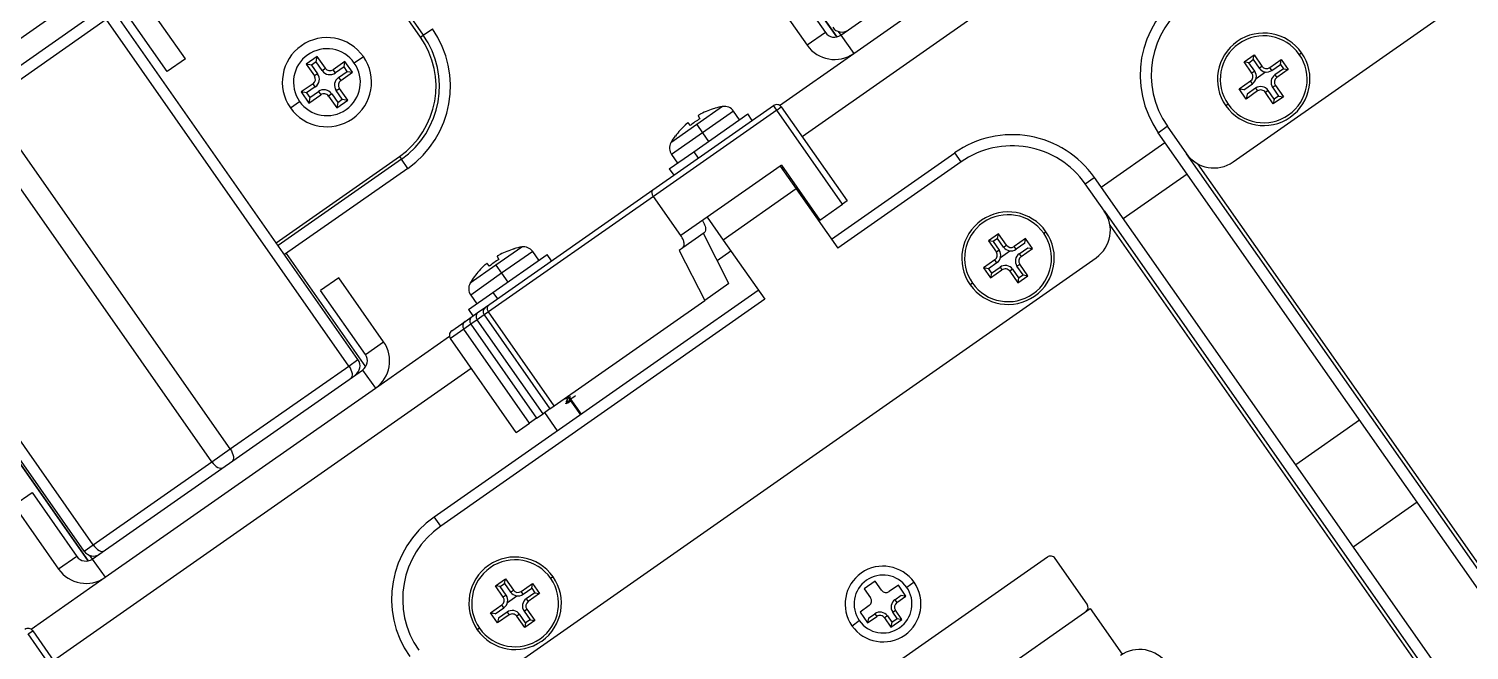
# Model space of a CAD drawing. Header units: millimetres. Extents: x 152904052 to 153933663, y 538271515 to 539240469.
# Drawn here: x 153347489.8 to 153347619, y 538943023.8 to 538943079.6 of the extents above; entities that cross this region are included whole.
import ezdxf

# ---------------------------------------------------------------- set-up
doc = ezdxf.new("R2010")
doc.units = ezdxf.units.MM
doc.layers.add('POWR', color=5, linetype='Continuous')

msp = doc.modelspace()

# ---------------------------------------------------------------- linework, layer by layer
at = {"layer": 'POWR', "color": 7}
for p, q in [((153347494.21, 538943123.23), (153347525.18, 538943079)), ((153347524.94, 538943078.83), (153347494.72, 538943121.99)), ((153347597.85, 538943067.62), (153347648.43, 538943103.04)), ((153347559.17, 538943069.9), (153347596.66, 538943096.15)), ((153347562.66, 538943079), (153347586.91, 538943095.98)), ((153347563.81, 538943077.36), (153347588.06, 538943094.34)), ((153347555.17, 538943089.01), (153347562.29, 538943078.84)), ((153347562.29, 538943078.84), (153347555.17, 538943089.01)), ((153347555.62, 538943083.83), (153347559.63, 538943078.1)), ((153347557.26, 538943084.98), (153347561.27, 538943079.24)), ((153347471.24, 538943066.25), (153347495.81, 538943083.46)), ((153347503.84, 538943076.88), (153347499.83, 538943082.61)), ((153347496.8, 538943081.71), (153347472.55, 538943064.73)), ((153347502.21, 538943075.73), (153347498.19, 538943081.46)), ((153347486.07, 538943072.97), (153347496.72, 538943080.43)), ((153347518.51, 538943049.3), (153347496.72, 538943080.43)), ((153347519.33, 538943049.88), (153347497.54, 538943081)), ((153347524.94, 538943078.83), (153347525.18, 538943079)), ((153347525.18, 538943079), (153347526, 538943079.57)), ((153347561.27, 538943079.24), (153347559.63, 538943078.1)), ((153347562.67, 538943079), (153347562.45, 538943079.32)), ((153347562.66, 538943079), (153347563.81, 538943077.36)), ((153347557.16, 538943072.7), (153347563.81, 538943077.36)), ((153347603.79, 538943077.27), (153347604, 538943077.42)), ((153347503.84, 538943076.88), (153347502.21, 538943075.73)), ((153347515.66, 538943077.09), (153347514.67, 538943076.4)), ((153347514.67, 538943076.4), (153347515.42, 538943075.34)), ((153347515.16, 538943076.32), (153347514.67, 538943076.4)), ((153347515.57, 538943076.6), (153347515.16, 538943076.32)), ((153347515.16, 538943076.32), (153347515.71, 538943075.54)), ((153347515.57, 538943076.6), (153347515.66, 538943077.09)), ((153347516.12, 538943075.82), (153347515.57, 538943076.6)), ((153347516.4, 538943076.03), (153347515.66, 538943077.09)), ((153347516.12, 538943075.82), (153347516.4, 538943076.03)), ((153347518.16, 538943076.65), (153347517.1, 538943075.9)), ((153347518.08, 538943076.16), (153347517.3, 538943075.62)), ((153347518.08, 538943076.16), (153347518.16, 538943076.65)), ((153347518.36, 538943075.75), (153347518.08, 538943076.16)), ((153347518.85, 538943075.67), (153347518.16, 538943076.65)), ((153347519.82, 538943077.07), (153347519, 538943076.5)), ((153347598.83, 538943076.61), (153347599.73, 538943077.24)), ((153347599.25, 538943076.53), (153347598.83, 538943076.61)), ((153347599.54, 538943075.58), (153347598.83, 538943076.61)), ((153347599.25, 538943076.53), (153347599.65, 538943076.81)), ((153347599.79, 538943075.76), (153347599.25, 538943076.53)), ((153347599.65, 538943076.81), (153347599.73, 538943077.24)), ((153347599.65, 538943076.81), (153347600.19, 538943076.04)), ((153347599.73, 538943077.24), (153347600.44, 538943076.21)), ((153347600.19, 538943076.04), (153347600.44, 538943076.21)), ((153347601.14, 538943076.09), (153347602.16, 538943076.81)), ((153347601.32, 538943075.84), (153347601.14, 538943076.09)), ((153347601.32, 538943075.84), (153347602.09, 538943076.38)), ((153347602.09, 538943076.38), (153347602.16, 538943076.81)), ((153347602.09, 538943076.38), (153347602.37, 538943075.98)), ((153347602.16, 538943076.81), (153347602.8, 538943075.91)), ((153347515.71, 538943075.54), (153347515.42, 538943075.34)), ((153347517.3, 538943075.62), (153347517.1, 538943075.9)), ((153347517.59, 538943075.21), (153347518.36, 538943075.75)), ((153347517.59, 538943075.21), (153347517.79, 538943074.92)), ((153347517.79, 538943074.92), (153347518.85, 538943075.67)), ((153347518.36, 538943075.75), (153347518.85, 538943075.67)), ((153347598.4, 538943074.17), (153347599.42, 538943074.89)), ((153347599.6, 538943074.63), (153347599.42, 538943074.89)), ((153347599.79, 538943075.76), (153347599.54, 538943075.58)), ((153347599.92, 538943075.11), (153347600.76, 538943075.7)), ((153347602.37, 538943075.98), (153347601.6, 538943075.44)), ((153347601.6, 538943075.44), (153347601.77, 538943075.19)), ((153347602.8, 538943075.91), (153347601.77, 538943075.19)), ((153347602.37, 538943075.98), (153347602.8, 538943075.91)), ((153347515.3, 538943074.64), (153347514.23, 538943073.9)), ((153347514.23, 538943073.9), (153347514.92, 538943072.91)), ((153347514.72, 538943073.81), (153347514.23, 538943073.9)), ((153347515.5, 538943074.35), (153347514.72, 538943073.81)), ((153347514.72, 538943073.81), (153347515.01, 538943073.4)), ((153347514.92, 538943072.91), (153347515.99, 538943073.66)), ((153347515.01, 538943073.4), (153347515.78, 538943073.95)), ((153347515.5, 538943074.35), (153347515.3, 538943074.64)), ((153347515.78, 538943073.95), (153347515.99, 538943073.66)), ((153347516.97, 538943073.74), (153347516.68, 538943073.54)), ((153347516.68, 538943073.54), (153347517.43, 538943072.47)), ((153347516.97, 538943073.74), (153347517.51, 538943072.96)), ((153347517.38, 538943074.02), (153347517.66, 538943074.22)), ((153347517.92, 538943073.25), (153347517.38, 538943074.02)), ((153347518.41, 538943073.16), (153347517.66, 538943074.22)), ((153347599.03, 538943073.27), (153347598.4, 538943074.17)), ((153347598.82, 538943074.09), (153347598.4, 538943074.17)), ((153347598.45, 538943074.09), (153347598.54, 538943074.14)), ((153347598.82, 538943074.09), (153347599.6, 538943074.63)), ((153347600.05, 538943073.99), (153347599.03, 538943073.27)), ((153347599.1, 538943073.7), (153347599.03, 538943073.27)), ((153347599.87, 538943074.24), (153347599.1, 538943073.7)), ((153347599.87, 538943074.24), (153347600.05, 538943073.99)), ((153347601, 538943074.04), (153347600.75, 538943073.86)), ((153347601.46, 538943072.84), (153347600.75, 538943073.86)), ((153347601.54, 538943073.27), (153347601, 538943074.04)), ((153347601.4, 538943074.32), (153347601.65, 538943074.49)), ((153347601.4, 538943074.32), (153347601.94, 538943073.54)), ((153347602.37, 538943073.47), (153347601.46, 538943072.84)), ((153347601.94, 538943073.54), (153347601.54, 538943073.27)), ((153347601.65, 538943074.49), (153347602.37, 538943073.47)), ((153347601.94, 538943073.54), (153347602.37, 538943073.47)), ((153347507.86, 538943041.85), (153347486.07, 538943072.97)), ((153347513.27, 538943072.49), (153347514.08, 538943073.06)), ((153347515.01, 538943073.4), (153347514.92, 538943072.91)), ((153347517.43, 538943072.47), (153347518.41, 538943073.16)), ((153347517.51, 538943072.96), (153347517.43, 538943072.47)), ((153347517.51, 538943072.96), (153347517.92, 538943073.25)), ((153347517.92, 538943073.25), (153347518.41, 538943073.16)), ((153347545.8, 538943065.11), (153347556.61, 538943072.68)), ((153347556.9, 538943072.27), (153347545.84, 538943064.53)), ((153347552.05, 538943072.6), (153347549.73, 538943070.97)), ((153347553.03, 538943072.19), (153347550.24, 538943070.24)), ((153347551.34, 538943072.45), (153347551.35, 538943072.43)), ((153347553.57, 538943071.41), (153347553.03, 538943072.19)), ((153347556.9, 538943072.27), (153347556.61, 538943072.68)), ((153347556.9, 538943072.27), (153347557.31, 538943072.56)), ((153347562.81, 538943063.84), (153347556.9, 538943072.27)), ((153347557.31, 538943072.56), (153347563.22, 538943064.12)), ((153347597.4, 538943072.8), (153347597.2, 538943072.66)), ((153347601.54, 538943073.27), (153347601.46, 538943072.84)), ((153347506.22, 538943040.7), (153347484.43, 538943071.83)), ((153347549.73, 538943070.97), (153347547.4, 538943069.35)), ((153347549.16, 538943070.89), (153347548.95, 538943071.13)), ((153347549.46, 538943068.53), (153347554.31, 538943071.93)), ((153347549.73, 538943070.97), (153347550.24, 538943070.24)), ((153347549.84, 538943071.76), (153347550, 538943071.48)), ((153347554.71, 538943071.35), (153347554.31, 538943071.93)), ((153347550.24, 538943070.24), (153347547.46, 538943068.29)), ((153347547.8, 538943069.94), (153347547.79, 538943069.96)), ((153347550.24, 538943070.24), (153347550.79, 538943069.46)), ((153347591.13, 538943070.24), (153347591.95, 538943070.82)), ((153347623.83, 538943023.55), (153347591.13, 538943070.24)), ((153347591.95, 538943070.82), (153347593.67, 538943068.36)), ((153347547.26, 538943066.99), (153347549.46, 538943068.53)), ((153347547.46, 538943068.29), (153347548, 538943067.51)), ((153347549.46, 538943068.53), (153347549.86, 538943067.96)), ((153347561.81, 538943060.7), (153347572.87, 538943068.44)), ((153347573.44, 538943067.62), (153347572.87, 538943068.44)), ((153347586, 538943065.37), (153347591.74, 538943069.38)), ((153347624.65, 538943024.13), (153347593.67, 538943068.36)), ((153347511.99, 538943060.36), (153347523.05, 538943068.1)), ((153347523.22, 538943067.86), (153347512.16, 538943060.12)), ((153347523.79, 538943067.04), (153347512.74, 538943059.3)), ((153347523.05, 538943068.1), (153347523.22, 538943067.86)), ((153347523.79, 538943067.04), (153347523.22, 538943067.86)), ((153347547.26, 538943066.99), (153347547.67, 538943066.42)), ((153347557.22, 538943067.25), (153347550.67, 538943062.66)), ((153347557.32, 538943067.32), (153347557.22, 538943067.25)), ((153347557.22, 538943067.25), (153347558.65, 538943065.2)), ((153347557.32, 538943067.32), (153347560.76, 538943062.4)), ((153347557.49, 538943067.07), (153347557.39, 538943067)), ((153347557.55, 538943066.99), (153347557.49, 538943066.86)), ((153347573.44, 538943067.62), (153347562.38, 538943059.88)), ((153347594.67, 538943067.46), (153347624.89, 538943024.3)), ((153347584.58, 538943065.66), (153347585.4, 538943066.23)), ((153347585.4, 538943066.23), (153347618.09, 538943019.54)), ((153347587.98, 538943062.54), (153347593.72, 538943066.56)), ((153347545.84, 538943064.53), (153347531.03, 538943054.16)), ((153347531.15, 538943054.85), (153347545.8, 538943065.11)), ((153347548.31, 538943061.01), (153347545.84, 538943064.53)), ((153347558.65, 538943065.2), (153347552.1, 538943060.61)), ((153347558.65, 538943065.2), (153347562.38, 538943059.88)), ((153347586.3, 538943063.2), (153347584.58, 538943065.66)), ((153347494.76, 538943032.67), (153347472.96, 538943063.8)), ((153347495.58, 538943033.24), (153347473.78, 538943064.37)), ((153347560.76, 538943062.4), (153347562.81, 538943063.84)), ((153347563.22, 538943064.12), (153347562.81, 538943063.84)), ((153347586.3, 538943063.2), (153347617.27, 538943018.96)), ((153347550.67, 538943062.66), (153347548.31, 538943061.01)), ((153347550.67, 538943062.66), (153347552.1, 538943060.61)), ((153347560.76, 538943062.4), (153347560.66, 538943062.33)), ((153347617.03, 538943018.79), (153347586.81, 538943061.95)), ((153347550.4, 538943061.25), (153347548.48, 538943059.91)), ((153347552.61, 538943056.7), (153347550.32, 538943061.2)), ((153347552.1, 538943060.61), (153347555.83, 538943055.29)), ((153347576.79, 538943061.18), (153347575.89, 538943060.55)), ((153347575.89, 538943060.55), (153347576.61, 538943059.52)), ((153347576.32, 538943060.47), (153347575.89, 538943060.55)), ((153347576.72, 538943060.75), (153347576.32, 538943060.47)), ((153347576.72, 538943060.75), (153347576.79, 538943061.18)), ((153347577.26, 538943059.98), (153347576.72, 538943060.75)), ((153347577.51, 538943060.15), (153347576.79, 538943061.18)), ((153347579.23, 538943060.75), (153347578.2, 538943060.03)), ((153347579.15, 538943060.32), (153347579.23, 538943060.75)), ((153347579.2, 538943060.61), (153347579.29, 538943060.67)), ((153347579.86, 538943059.85), (153347579.23, 538943060.75)), ((153347580.85, 538943061.21), (153347581.06, 538943061.36)), ((153347520.02, 538943049.24), (153347512.9, 538943059.41)), ((153347531.44, 538943055.91), (153347536.29, 538943059.31)), ((153347534.03, 538943059.98), (153347531.71, 538943058.36)), ((153347535.01, 538943059.57), (153347532.22, 538943057.62)), ((153347533.32, 538943059.83), (153347533.33, 538943059.81)), ((153347535.55, 538943058.79), (153347535.01, 538943059.57)), ((153347536.69, 538943058.73), (153347536.29, 538943059.31)), ((153347548.48, 538943059.91), (153347548.15, 538943059.68)), ((153347548.15, 538943059.68), (153347550.44, 538943055.18)), ((153347551.55, 538943058.77), (153347552.79, 538943059.63)), ((153347576.32, 538943060.47), (153347576.86, 538943059.7)), ((153347576.86, 538943059.7), (153347576.61, 538943059.52)), ((153347576.98, 538943059.05), (153347577.82, 538943059.64)), ((153347577.26, 538943059.98), (153347577.51, 538943060.15)), ((153347578.38, 538943059.78), (153347578.2, 538943060.03)), ((153347579.15, 538943060.32), (153347578.38, 538943059.78)), ((153347578.66, 538943059.38), (153347579.43, 538943059.92)), ((153347578.66, 538943059.38), (153347578.83, 538943059.13)), ((153347578.83, 538943059.13), (153347579.86, 538943059.85)), ((153347579.43, 538943059.92), (153347579.86, 538943059.85)), ((153347531.71, 538943058.36), (153347529.38, 538943056.73)), ((153347530.68, 538943020.59), (153347585.56, 538943059.02)), ((153347531.13, 538943058.27), (153347530.93, 538943058.51)), ((153347531.71, 538943058.36), (153347532.22, 538943057.62)), ((153347531.82, 538943059.14), (153347531.98, 538943058.86)), ((153347576.48, 538943058.83), (153347575.46, 538943058.11)), ((153347575.46, 538943058.11), (153347576.09, 538943057.21)), ((153347575.89, 538943058.03), (153347575.46, 538943058.11)), ((153347576.66, 538943058.57), (153347575.89, 538943058.03)), ((153347575.89, 538943058.03), (153347576.17, 538943057.64)), ((153347576.09, 538943057.21), (153347577.11, 538943057.93)), ((153347576.17, 538943057.64), (153347576.94, 538943058.18)), ((153347576.66, 538943058.57), (153347576.48, 538943058.83)), ((153347576.94, 538943058.18), (153347577.11, 538943057.93)), ((153347578.06, 538943057.98), (153347577.81, 538943057.8)), ((153347578.06, 538943057.98), (153347578.6, 538943057.21)), ((153347578.46, 538943058.26), (153347578.71, 538943058.43)), ((153347579, 538943057.48), (153347578.46, 538943058.26)), ((153347579.43, 538943057.41), (153347578.71, 538943058.43)), ((153347517.61, 538943057.22), (153347515.97, 538943056.07)), ((153347521.62, 538943051.48), (153347517.61, 538943057.22)), ((153347532.22, 538943057.62), (153347529.44, 538943055.67)), ((153347529.78, 538943057.33), (153347529.77, 538943057.34)), ((153347532.22, 538943057.62), (153347532.77, 538943056.84)), ((153347552.61, 538943056.7), (153347550.44, 538943055.18)), ((153347574.46, 538943056.74), (153347574.26, 538943056.6)), ((153347576.17, 538943057.64), (153347576.09, 538943057.21)), ((153347577.81, 538943057.8), (153347578.53, 538943056.78)), ((153347578.53, 538943056.78), (153347579.43, 538943057.41)), ((153347578.6, 538943057.21), (153347578.53, 538943056.78)), ((153347578.6, 538943057.21), (153347579, 538943057.48)), ((153347579, 538943057.48), (153347579.43, 538943057.41)), ((153347519.99, 538943050.34), (153347515.97, 538943056.07)), ((153347526.17, 538943035.75), (153347555.25, 538943056.11)), ((153347529.24, 538943054.38), (153347531.44, 538943055.91)), ((153347529.44, 538943055.67), (153347529.98, 538943054.89)), ((153347531.44, 538943055.91), (153347531.84, 538943055.34)), ((153347555.83, 538943055.29), (153347526.75, 538943034.93)), ((153347529.24, 538943054.38), (153347529.64, 538943053.8)), ((153347529.57, 538943053.75), (153347530.14, 538943054.15)), ((153347530.14, 538943054.15), (153347530.55, 538943054.43)), ((153347530.55, 538943054.43), (153347530.58, 538943054.45)), ((153347530.55, 538943054.43), (153347530.59, 538943054.37)), ((153347530.58, 538943054.45), (153347530.77, 538943054.59)), ((153347531.03, 538943054.16), (153347530.65, 538943053.89)), ((153347530.77, 538943054.59), (153347531.15, 538943054.85)), ((153347536.94, 538943045.72), (153347531.03, 538943054.16)), ((153347536.94, 538943045.72), (153347550.44, 538943055.18)), ((153347527.74, 538943052.47), (153347528.94, 538943053.31)), ((153347529.44, 538943053.05), (153347528.82, 538943052.61)), ((153347528.94, 538943053.31), (153347529.35, 538943053.59)), ((153347529.35, 538943053.59), (153347529.38, 538943053.61)), ((153347529.35, 538943053.59), (153347529.39, 538943053.53)), ((153347529.38, 538943053.61), (153347529.57, 538943053.75)), ((153347529.44, 538943053.05), (153347535.35, 538943044.61)), ((153347529.45, 538943053.05), (153347529.44, 538943053.05)), ((153347530.02, 538943053.45), (153347529.45, 538943053.05)), ((153347529.45, 538943053.05), (153347535.35, 538943044.62)), ((153347530.64, 538943053.89), (153347530.02, 538943053.45)), ((153347535.93, 538943045.02), (153347530.02, 538943053.45)), ((153347530.64, 538943053.89), (153347536.55, 538943045.45)), ((153347530.65, 538943053.89), (153347530.64, 538943053.89)), ((153347530.65, 538943053.89), (153347536.55, 538943045.46)), ((153347519.99, 538943050.34), (153347521.62, 538943051.48)), ((153347520.89, 538943047.3), (153347527.55, 538943051.97)), ((153347528.82, 538943052.61), (153347527.62, 538943051.78)), ((153347533.53, 538943043.34), (153347527.62, 538943051.78)), ((153347534.73, 538943044.18), (153347528.82, 538943052.61)), ((153347492, 538943022.87), (153347529.49, 538943049.11)), ((153347495.49, 538943031.96), (153347519.74, 538943048.94)), ((153347507.86, 538943041.85), (153347518.51, 538943049.3)), ((153347518.51, 538943049.3), (153347519.33, 538943049.88)), ((153347519.74, 538943048.94), (153347520.89, 538943047.3)), ((153347519.29, 538943048.63), (153347519.27, 538943048.65)), ((153347496.64, 538943030.33), (153347520.89, 538943047.3)), ((153347537.89, 538943046.39), (153347538.08, 538943046.39)), ((153347538.13, 538943046.56), (153347539.28, 538943044.92)), ((153347538.2, 538943046.61), (153347539.35, 538943044.97)), ((153347535.35, 538943044.62), (153347535.93, 538943045.02)), ((153347536.55, 538943045.45), (153347535.93, 538943045.02)), ((153347537.23, 538943043.49), (153347536.09, 538943045.13)), ((153347536.55, 538943045.46), (153347536.94, 538943045.72)), ((153347536.55, 538943045.46), (153347536.55, 538943045.45)), ((153347538.17, 538943045.98), (153347538.4, 538943046.18)), ((153347538.34, 538943046.1), (153347538.17, 538943045.98)), ((153347533.53, 538943043.34), (153347534.73, 538943044.18)), ((153347535.35, 538943044.61), (153347534.73, 538943044.18)), ((153347535.35, 538943044.62), (153347535.35, 538943044.61)), ((153347609.2, 538943044.44), (153347603.47, 538943040.43)), ((153347488, 538943041.97), (153347495.12, 538943031.8)), ((153347495.12, 538943031.8), (153347488, 538943041.97)), ((153347506.22, 538943040.7), (153347507.86, 538943041.85)), ((153347495.58, 538943033.24), (153347506.22, 538943040.7)), ((153347488.45, 538943036.8), (153347490.09, 538943037.94)), ((153347490.09, 538943037.94), (153347494.1, 538943032.21)), ((153347488.45, 538943036.8), (153347492.46, 538943031.06)), ((153347614.36, 538943037.07), (153347608.63, 538943033.05)), ((153347526.75, 538943034.93), (153347526.17, 538943035.75)), ((153347494.1, 538943032.21), (153347492.46, 538943031.06)), ((153347494.76, 538943032.67), (153347495.58, 538943033.24)), ((153347495.5, 538943031.97), (153347495.28, 538943032.29)), ((153347581.19, 538943032.15), (153347557.43, 538943015.51)), ((153347495.49, 538943031.96), (153347496.64, 538943030.33)), ((153347584.75, 538943027.93), (153347581.88, 538943032.03)), ((153347489.99, 538943025.67), (153347496.64, 538943030.33)), ((153347531.66, 538943029.57), (153347532.56, 538943030.2)), ((153347532.37, 538943028.55), (153347531.66, 538943029.57)), ((153347532.08, 538943029.5), (153347531.66, 538943029.57)), ((153347532.08, 538943029.5), (153347532.48, 538943029.78)), ((153347532.62, 538943028.73), (153347532.08, 538943029.5)), ((153347532.48, 538943029.78), (153347532.56, 538943030.2)), ((153347532.48, 538943029.78), (153347533.02, 538943029)), ((153347532.56, 538943030.2), (153347533.27, 538943029.18)), ((153347533.97, 538943029.06), (153347534.99, 538943029.77)), ((153347534.92, 538943029.35), (153347534.99, 538943029.77)), ((153347534.99, 538943029.77), (153347535.62, 538943028.87)), ((153347536.62, 538943030.24), (153347536.82, 538943030.39)), ((153347565.73, 538943029.99), (153347564.74, 538943029.3)), ((153347566.3, 538943029.17), (153347565.73, 538943029.99)), ((153347567.82, 538943029.62), (153347567, 538943029.05)), ((153347568.5, 538943028.64), (153347567.82, 538943029.62)), ((153347569.23, 538943029.88), (153347568.57, 538943029.42)), ((153347532.62, 538943028.73), (153347532.37, 538943028.55)), ((153347532.75, 538943028.08), (153347533.59, 538943028.67)), ((153347533.02, 538943029), (153347533.27, 538943029.18)), ((153347534.15, 538943028.81), (153347533.97, 538943029.06)), ((153347534.15, 538943028.81), (153347534.92, 538943029.35)), ((153347535.2, 538943028.95), (153347534.42, 538943028.41)), ((153347534.42, 538943028.41), (153347534.6, 538943028.16)), ((153347535.62, 538943028.87), (153347534.6, 538943028.16)), ((153347534.92, 538943029.35), (153347535.2, 538943028.95)), ((153347535.2, 538943028.95), (153347535.62, 538943028.87)), ((153347564.74, 538943029.3), (153347565.32, 538943028.48)), ((153347567.51, 538943028.32), (153347568.08, 538943028.72)), ((153347567.51, 538943028.32), (153347567.69, 538943028.07)), ((153347567.69, 538943028.07), (153347568.5, 538943028.64)), ((153347568.08, 538943028.72), (153347568.5, 538943028.64)), ((153347531.23, 538943027.14), (153347532.25, 538943027.85)), ((153347531.86, 538943026.23), (153347531.23, 538943027.14)), ((153347531.65, 538943027.06), (153347531.23, 538943027.14)), ((153347531.28, 538943027.05), (153347531.36, 538943027.11)), ((153347531.65, 538943027.06), (153347532.43, 538943027.6)), ((153347532.88, 538943026.95), (153347531.86, 538943026.23)), ((153347532.7, 538943027.2), (153347531.93, 538943026.66)), ((153347532.43, 538943027.6), (153347532.25, 538943027.85)), ((153347532.7, 538943027.2), (153347532.88, 538943026.95)), ((153347533.83, 538943027.01), (153347533.58, 538943026.83)), ((153347534.37, 538943026.23), (153347533.83, 538943027.01)), ((153347534.23, 538943027.28), (153347534.48, 538943027.46)), ((153347534.23, 538943027.28), (153347534.77, 538943026.51)), ((153347534.48, 538943027.46), (153347535.19, 538943026.44)), ((153347560.46, 538943010.31), (153347585.04, 538943027.52)), ((153347565.19, 538943027.79), (153347564.38, 538943027.21)), ((153347564.38, 538943027.21), (153347565.06, 538943026.23)), ((153347565.14, 538943026.66), (153347565.71, 538943027.06)), ((153347565.71, 538943027.06), (153347565.88, 538943026.8)), ((153347567.31, 538943027.19), (153347567.56, 538943027.37)), ((153347567.71, 538943026.63), (153347567.31, 538943027.19)), ((153347568.14, 538943026.55), (153347567.56, 538943027.37)), ((153347585.04, 538943027.52), (153347587.9, 538943023.42)), ((153347530.23, 538943025.77), (153347530.03, 538943025.62)), ((153347531.93, 538943026.66), (153347531.86, 538943026.23)), ((153347534.29, 538943025.81), (153347533.58, 538943026.83)), ((153347535.19, 538943026.44), (153347534.29, 538943025.81)), ((153347534.37, 538943026.23), (153347534.29, 538943025.81)), ((153347534.77, 538943026.51), (153347534.37, 538943026.23)), ((153347534.77, 538943026.51), (153347535.19, 538943026.44)), ((153347563.66, 538943025.98), (153347564.31, 538943026.44)), ((153347565.06, 538943026.23), (153347565.88, 538943026.8)), ((153347565.14, 538943026.66), (153347565.06, 538943026.23)), ((153347566.83, 538943026.86), (153347566.58, 538943026.68)), ((153347566.58, 538943026.68), (153347567.15, 538943025.86)), ((153347566.83, 538943026.86), (153347567.23, 538943026.29)), ((153347567.15, 538943025.86), (153347568.14, 538943026.55)), ((153347567.23, 538943026.29), (153347567.15, 538943025.86)), ((153347567.23, 538943026.29), (153347567.71, 538943026.63)), ((153347567.71, 538943026.63), (153347568.14, 538943026.55)), ((153347489.73, 538943025.24), (153347490.14, 538943025.53)), ((153347495.63, 538943016.8), (153347489.73, 538943025.24)), ((153347490.14, 538943025.53), (153347496.04, 538943017.09))]:
    msp.add_line(p, q, dxfattribs=at)
at = {"layer": 'POWR', "color": 7, "flags": 128}
for points in [[(153347518.51, 538943049.3), (153347518.62, 538943049.14), (153347518.7, 538943048.97), (153347518.76, 538943048.8), (153347518.8, 538943048.64), (153347518.81, 538943048.49), (153347518.79, 538943048.37), (153347518.74, 538943048.27), (153347518.68, 538943048.2)], [(153347507.86, 538943041.85), (153347507.97, 538943041.68), (153347508.05, 538943041.51), (153347508.11, 538943041.34), (153347508.15, 538943041.18), (153347508.16, 538943041.04), (153347508.14, 538943040.91), (153347508.1, 538943040.81), (153347508.03, 538943040.74)], [(153347506.22, 538943040.7), (153347506.34, 538943040.54), (153347506.48, 538943040.41), (153347506.61, 538943040.29), (153347506.75, 538943040.2), (153347506.88, 538943040.15), (153347507.01, 538943040.12), (153347507.12, 538943040.13), (153347507.21, 538943040.17)], [(153347495.58, 538943033.24), (153347495.7, 538943033.09), (153347495.83, 538943032.95), (153347495.96, 538943032.84), (153347496.1, 538943032.75), (153347496.23, 538943032.69), (153347496.36, 538943032.66), (153347496.47, 538943032.67), (153347496.56, 538943032.71)]]:
    msp.add_lwpolyline(points, dxfattribs=at)
at = {"layer": 'POWR', "color": 7}
for centre, radius, start, end in [((153347598.51, 538943075.41), 9, 125, 215), ((153347598.51, 538943075.41), 8, 125, 215), ((153347516.54, 538943074.78), 4, 35, 215), ((153347518.63, 538943074.41), 7.7, 305, 35), ((153347518.63, 538943074.41), 8, 305, 35), ((153347518.63, 538943074.41), 9, 305, 35), ((153347562.09, 538943079.82), 1, 215, 305), ((153347562.75, 538943080.28), 1, 215, 305), ((153347600.6, 538943075.04), 4.15, 35, 215), ((153347600.6, 538943075.04), 3.9, 35, 215), ((153347516.54, 538943074.78), 3, 35, 215), ((153347562.09, 538943079.82), 3, 215, 305), ((153347600.6, 538943075.04), 4.15, 215, 35), ((153347516.54, 538943074.78), 4, 215, 35), ((153347516.54, 538943074.78), 3, 215, 35), ((153347516.81, 538943076.31), 0.5, 215, 305), ((153347600.6, 538943075.04), 3.9, 215, 35), ((153347600.85, 538943076.5), 0.807, 215, 305), ((153347600.85, 538943076.5), 0.5, 215, 305), ((153347515.01, 538943075.05), 0.5, 305, 35), ((153347515.01, 538943075.05), 0.851, 305, 35), ((153347516.81, 538943076.31), 0.851, 215, 305), ((153347518.07, 538943074.51), 0.851, 125, 215), ((153347518.07, 538943074.51), 0.5, 125, 215), ((153347599.13, 538943075.3), 0.5, 305, 35), ((153347599.13, 538943075.3), 0.807, 305, 35), ((153347602.06, 538943074.78), 0.807, 125, 215), ((153347602.06, 538943074.78), 0.5, 125, 215), ((153347516.27, 538943073.25), 0.851, 35, 125), ((153347516.27, 538943073.25), 0.5, 35, 125), ((153347600.34, 538943073.58), 0.807, 35, 125), ((153347600.34, 538943073.58), 0.5, 35, 125), ((153347553.11, 538943066.15), 6.52, 105.6083, 117.5152), ((153347553.08, 538943066.18), 6.5, 99.1279, 105.5214), ((153347552.21, 538943071.61), 1, 35, 99.1279), ((153347556.9, 538943072.27), 0.5, 35, 125), ((153347553.11, 538943066.15), 6.52, 132.4848, 144.3917), ((153347553.19, 538943066.03), 6.32, 120.3185, 129.6814), ((153347553.08, 538943066.18), 6.5, 144.4786, 150.8721), ((153347578.03, 538943061.07), 9, 35, 125), ((153347548.28, 538943068.86), 1, 150.8721, 215), ((153347578.03, 538943061.07), 8, 35, 125), ((153347596.13, 538943070.08), 3, 215, 305), ((153347577.66, 538943058.98), 4.15, 35, 215), ((153347583.84, 538943061.48), 3, 305, 35), ((153347577.66, 538943058.98), 3.9, 35, 215), ((153347577.66, 538943058.98), 4.15, 215, 35), ((153347577.66, 538943058.98), 3.9, 215, 35), ((153347535.09, 538943053.53), 6.52, 105.6083, 117.5152), ((153347535.06, 538943053.57), 6.5, 99.1279, 105.5214), ((153347534.19, 538943059), 1, 35, 99.1279), ((153347576.2, 538943059.24), 0.5, 305, 35), ((153347576.2, 538943059.24), 0.807, 305, 35), ((153347577.92, 538943060.44), 0.807, 215, 305), ((153347577.92, 538943060.44), 0.5, 215, 305), ((153347579.12, 538943058.72), 0.807, 125, 215), ((153347535.08, 538943053.53), 6.52, 132.4848, 144.3917), ((153347535.17, 538943053.41), 6.32, 120.3185, 129.6814), ((153347577.4, 538943057.52), 0.807, 35, 125), ((153347577.4, 538943057.52), 0.5, 35, 125), ((153347579.12, 538943058.72), 0.5, 125, 215), ((153347530.26, 538943056.24), 1, 150.8721, 215), ((153347535.06, 538943053.57), 6.5, 144.4786, 150.8721), ((153347530.43, 538943053.74), 0.499, 125.07, 215.0698), ((153347531.05, 538943054.18), 0.5, 125, 215), ((153347531.06, 538943054.18), 0.499, 125.07, 215.0698), ((153347530.54, 538943054.36), 0.103, 37.4159, 66.5165), ((153347529.23, 538943052.9), 0.499, 125.07, 215.0698), ((153347529.85, 538943053.34), 0.5, 125, 215), ((153347529.86, 538943053.34), 0.499, 125.07, 215.0698), ((153347529.34, 538943053.52), 0.103, 37.4159, 66.5165), ((153347519.17, 538943049.76), 3, 305, 35), ((153347519.17, 538943049.76), 1, 305, 35), ((153347518.51, 538943049.3), 1, 305, 35), ((153347531.34, 538943028.37), 9, 125, 215), ((153347531.34, 538943028.37), 8, 125, 215), ((153347494.92, 538943032.78), 1, 215, 305), ((153347495.58, 538943033.24), 1, 215, 305), ((153347533.43, 538943028), 4.15, 35, 215), ((153347581.47, 538943031.74), 0.5, 35, 125), ((153347494.92, 538943032.78), 3, 215, 305), ((153347533.43, 538943028), 3.9, 35, 215), ((153347566.44, 538943027.93), 3.4, 35, 215), ((153347533.43, 538943028), 4.15, 215, 35), ((153347533.43, 538943028), 3.9, 215, 35), ((153347566.44, 538943027.93), 3.4, 215, 35), ((153347566.44, 538943027.93), 2.6, 35, 215), ((153347531.96, 538943028.26), 0.5, 305, 35), ((153347531.96, 538943028.26), 0.807, 305, 35), ((153347533.68, 538943029.47), 0.807, 215, 305), ((153347533.68, 538943029.47), 0.5, 215, 305), ((153347534.89, 538943027.75), 0.807, 125, 215), ((153347566.44, 538943027.93), 2.6, 215, 35), ((153347564.91, 538943028.2), 0.5, 305, 35), ((153347566.71, 538943029.46), 0.5, 215, 305), ((153347567.97, 538943027.66), 0.807, 125, 215), ((153347533.17, 538943026.54), 0.807, 35, 125), ((153347533.17, 538943026.54), 0.5, 35, 125), ((153347534.89, 538943027.75), 0.5, 125, 215), ((153347566.17, 538943026.4), 0.807, 35, 125), ((153347567.97, 538943027.66), 0.5, 125, 215), ((153347584.34, 538943027.64), 0.5, 305, 35), ((153347489.73, 538943025.24), 0.5, 35, 125), ((153347566.17, 538943026.4), 0.5, 35, 125), ((153347589.46, 538943020.85), 3, 35, 125)]:
    msp.add_arc(centre, radius, start, end, dxfattribs=at)
for points, knots in [([(153347548.95, 538943071.13), (153347548.95, 538943071.13), (153347548.93, 538943071.13), (153347548.87, 538943071.1), (153347548.79, 538943071.04), (153347548.73, 538943070.98), (153347548.7, 538943070.96)], [0, 0, 0, 0, 0.2506482, 0.4997541, 0.7490998, 1, 1, 1, 1]), ([(153347548.7, 538943070.96), (153347548.73, 538943070.98), (153347548.79, 538943071.04), (153347548.87, 538943071.1), (153347548.93, 538943071.13), (153347548.95, 538943071.13), (153347548.95, 538943071.13)], [0, 0, 0, 0, 0.250648, 0.499754, 0.7491, 1, 1, 1, 1]), ([(153347550.09, 538943071.93), (153347550.06, 538943071.91), (153347549.99, 538943071.87), (153347549.9, 538943071.82), (153347549.85, 538943071.78), (153347549.84, 538943071.76), (153347549.84, 538943071.76)], [0, 0, 0, 0, 0.250648, 0.499754, 0.7491, 1, 1, 1, 1]), ([(153347545.84, 538943064.53), (153347545.81, 538943064.57), (153347545.76, 538943064.65), (153347545.72, 538943064.79), (153347545.7, 538943064.92), (153347545.73, 538943065.04), (153347545.77, 538943065.09), (153347545.8, 538943065.11)], [0, 0, 0, 0, 0.163518, 0.344285, 0.539301, 0.775308, 1, 1, 1, 1]), ([(153347550.22, 538943062.35), (153347550.27, 538943062.27), (153347550.37, 538943062.11), (153347550.48, 538943061.85), (153347550.53, 538943061.59), (153347550.51, 538943061.37), (153347550.43, 538943061.29), (153347550.4, 538943061.25)], [0, 0, 0, 0, 0.174736, 0.363548, 0.559692, 0.78787, 1, 1, 1, 1]), ([(153347548.48, 538943059.91), (153347548.53, 538943059.97), (153347548.63, 538943060.08), (153347548.6, 538943060.39), (153347548.49, 538943060.72), (153347548.36, 538943060.92), (153347548.31, 538943061.01)], [0, 0, 0, 0, 0.273241, 0.566326, 0.792171, 1, 1, 1, 1]), ([(153347532.07, 538943059.31), (153347532.04, 538943059.29), (153347531.97, 538943059.26), (153347531.88, 538943059.2), (153347531.83, 538943059.16), (153347531.82, 538943059.14), (153347531.82, 538943059.14)], [0, 0, 0, 0, 0.250648, 0.499754, 0.7491, 1, 1, 1, 1]), ([(153347530.93, 538943058.51), (153347530.93, 538943058.51), (153347530.91, 538943058.52), (153347530.85, 538943058.48), (153347530.77, 538943058.42), (153347530.71, 538943058.36), (153347530.68, 538943058.34)], [0, 0, 0, 0, 0.2506482, 0.4997541, 0.7490998, 1, 1, 1, 1]), ([(153347530.68, 538943058.34), (153347530.71, 538943058.36), (153347530.77, 538943058.42), (153347530.85, 538943058.48), (153347530.91, 538943058.52), (153347530.93, 538943058.51), (153347530.93, 538943058.51)], [0, 0, 0, 0, 0.250648, 0.499754, 0.7491, 1, 1, 1, 1]), ([(153347531.03, 538943054.16), (153347531.01, 538943054.2), (153347530.96, 538943054.28), (153347530.93, 538943054.43), (153347530.95, 538943054.59), (153347531.02, 538943054.74), (153347531.1, 538943054.82), (153347531.15, 538943054.85)], [0, 0, 0, 0, 0.174928, 0.36388, 0.560047, 0.788091, 1, 1, 1, 1]), ([(153347527.74, 538943052.47), (153347527.69, 538943052.42), (153347527.58, 538943052.32), (153347527.52, 538943052.12), (153347527.54, 538943051.92), (153347527.59, 538943051.82), (153347527.62, 538943051.78)], [0, 0, 0, 0, 0.270336, 0.562527, 0.789797, 1, 1, 1, 1]), ([(153347538.17, 538943045.98), (153347538.1, 538943045.94), (153347537.94, 538943045.87), (153347538, 538943045.96), (153347538.28, 538943046.21), (153347538.64, 538943046.5), (153347538.84, 538943046.66)], [0, 0, 0, 0, 0.240848, 0.476572, 0.721491, 1, 1, 1, 1]), ([(153347538.13, 538943046.32), (153347538.1, 538943046.25), (153347538.05, 538943046.12), (153347538.01, 538943045.98), (153347537.98, 538943045.91)], [0, 0, 0, 0, 0.499894, 1, 1, 1, 1]), ([(153347538.4, 538943046.54), (153347538.31, 538943046.49), (153347538.14, 538943046.4), (153347538.06, 538943046.37), (153347538.08, 538943046.41), (153347538.08, 538943046.42)], [0, 0, 0, 0, 0.402272, 0.802406, 1, 1, 1, 1])]:
    msp.add_open_spline(points, degree=3, knots=knots, dxfattribs=at)

doc.saveas('drawing.dxf')
